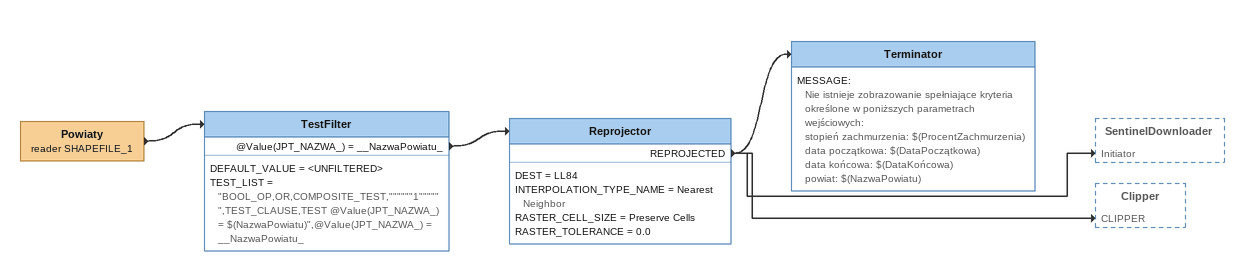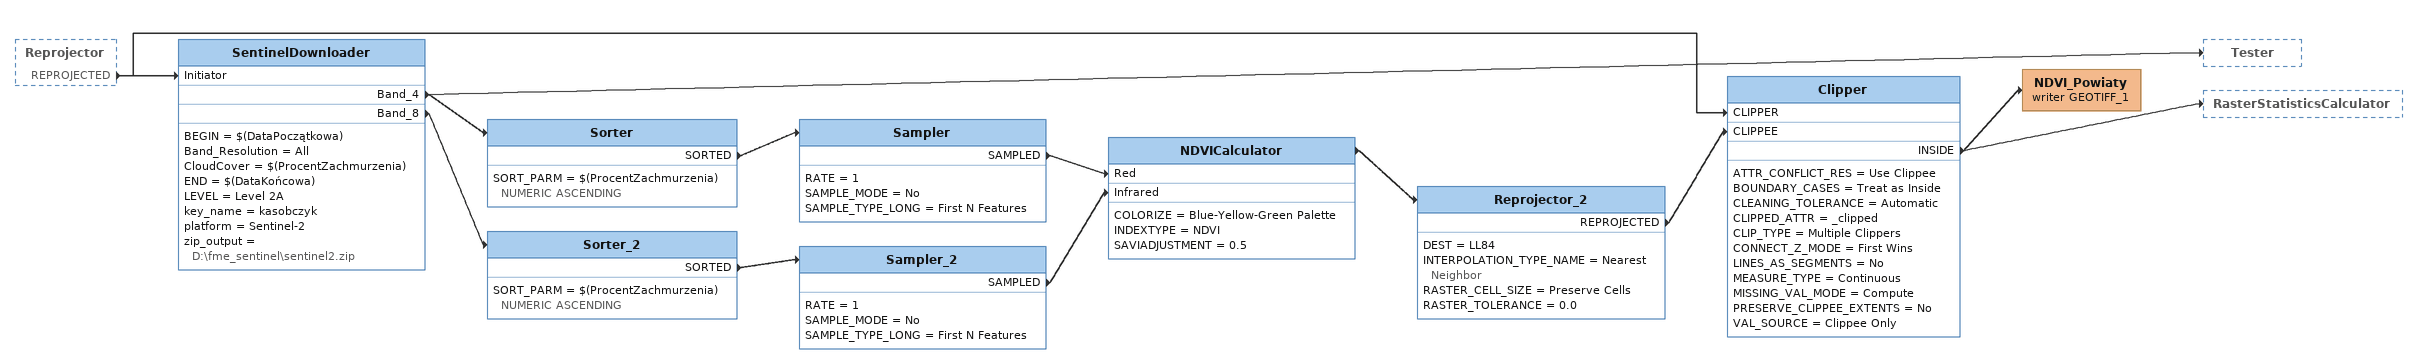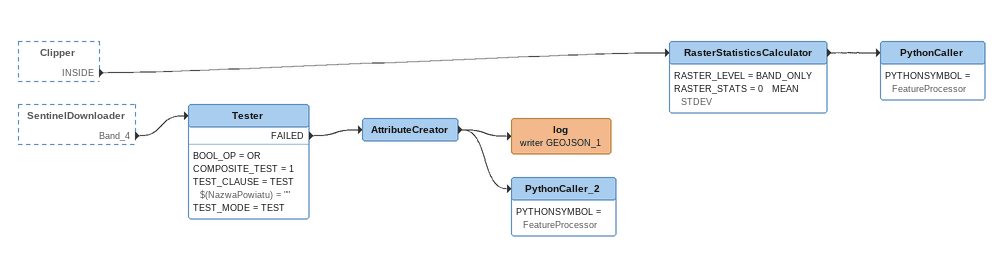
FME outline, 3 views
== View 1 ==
Powiaty (reader SHAPEFILE_1)
    -> TestFilter
TestFilter
    DEFAULT_VALUE = <UNFILTERED>
    TEST_LIST = "BOOL_OP,OR,COMPOSITE_TEST,""""""1"""""",TEST_CLAUSE,TEST @Value(JPT_NAZWA_) = $(NazwaPowiatu)",@Value(JPT_NAZWA_) = __NazwaPowiatu_
    @Value(JPT_NAZWA_) = __NazwaPowiatu_ -> Reprojector
Reprojector
    DEST = LL84
    INTERPOLATION_TYPE_NAME = Nearest Neighbor
    RASTER_CELL_SIZE = Preserve Cells
    RASTER_TOLERANCE = 0.0
    REPROJECTED -> SentinelDownloader [Initiator]
    REPROJECTED -> Clipper [CLIPPER]
    REPROJECTED -> Terminator
Terminator
    MESSAGE:
      Nie istnieje zobrazowanie spełniające kryteria określone w poniższych parametrach wejściowych:
      stopień zachmurzenia: $(ProcentZachmurzenia)
      data początkowa: $(DataPoczątkowa)
      data końcowa: $(DataKońcowa)
      powiat: $(NazwaPowiatu)

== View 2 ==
Reprojector [outside]
    REPROJECTED -> SentinelDownloader [Initiator]
    REPROJECTED -> Clipper [CLIPPER]
SentinelDownloader
    BEGIN = $(DataPoczątkowa)
    Band_Resolution = All
    CloudCover = $(ProcentZachmurzenia)
    END = $(DataKońcowa)
    LEVEL = Level 2A
    key_name = kasobczyk
    platform = Sentinel-2
    zip_output = D:\fme_sentinel\sentinel2.zip
    Band_4 -> Sorter
    Band_4 -> Tester
    Band_8 -> Sorter_2
Sorter
    SORT_PARM = $(ProcentZachmurzenia) NUMERIC ASCENDING
    SORTED -> Sampler
Sampler
    RATE = 1
    SAMPLE_MODE = No
    SAMPLE_TYPE_LONG = First N Features
    SAMPLED -> NDVICalculator [Red]
Sorter_2
    SORT_PARM = $(ProcentZachmurzenia) NUMERIC ASCENDING
    SORTED -> Sampler_2
Sampler_2
    RATE = 1
    SAMPLE_MODE = No
    SAMPLE_TYPE_LONG = First N Features
    SAMPLED -> NDVICalculator [Infrared]
NDVICalculator
    COLORIZE = Blue-Yellow-Green Palette
    INDEXTYPE = NDVI
    SAVIADJUSTMENT = 0.5
    -> Reprojector_2
Reprojector_2
    DEST = LL84
    INTERPOLATION_TYPE_NAME = Nearest Neighbor
    RASTER_CELL_SIZE = Preserve Cells
    RASTER_TOLERANCE = 0.0
    REPROJECTED -> Clipper [CLIPPEE]
Clipper
    ATTR_CONFLICT_RES = Use Clippee
    BOUNDARY_CASES = Treat as Inside
    CLEANING_TOLERANCE = Automatic
    CLIPPED_ATTR = _clipped
    CLIP_TYPE = Multiple Clippers
    CONNECT_Z_MODE = First Wins
    LINES_AS_SEGMENTS = No
    MEASURE_TYPE = Continuous
    MISSING_VAL_MODE = Compute
    PRESERVE_CLIPPEE_EXTENTS = No
    VAL_SOURCE = Clippee Only
    INSIDE -> NDVI_Powiaty (writer GEOTIFF_1)
    INSIDE -> RasterStatisticsCalculator
NDVI_Powiaty (writer GEOTIFF_1)

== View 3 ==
Clipper [outside]
    INSIDE -> RasterStatisticsCalculator
SentinelDownloader [outside]
    Band_4 -> Tester
RasterStatisticsCalculator
    RASTER_LEVEL = BAND_ONLY
    RASTER_STATS = 0   MEAN   STDEV
    -> PythonCaller
PythonCaller
    PYTHONSYMBOL = FeatureProcessor
Tester
    BOOL_OP = OR
    COMPOSITE_TEST = 1
    TEST_CLAUSE = TEST $(NazwaPowiatu) = ""
    TEST_MODE = TEST
    FAILED -> AttributeCreator
AttributeCreator
    -> log (writer GEOJSON_1)
    -> PythonCaller_2
log (writer GEOJSON_1)
PythonCaller_2
    PYTHONSYMBOL = FeatureProcessor
